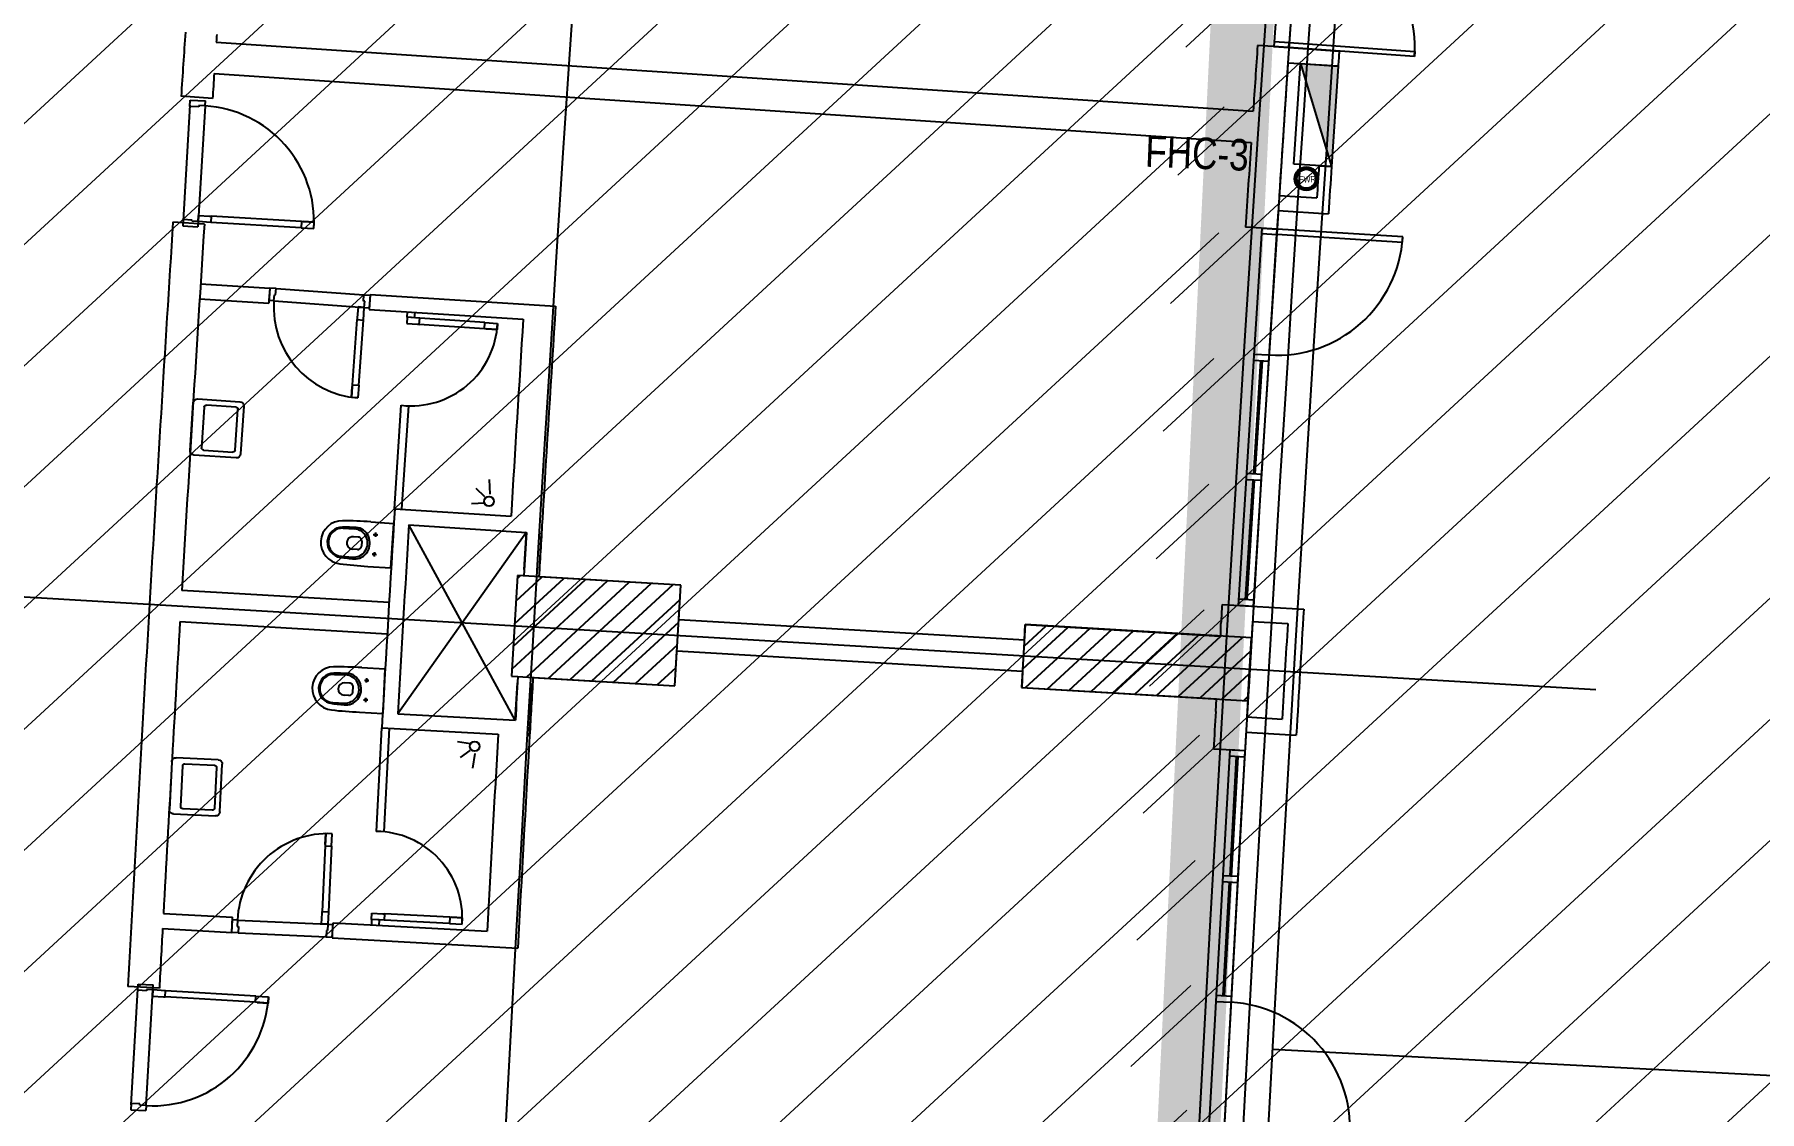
# Model space of a CAD drawing. Extents: x -678889171 to 586587, y -792238163 to 335485.
# Drawn here: x -678773857 to -678760152, y -792014610 to -792006059 of the extents above; entities that cross this region are included whole.
import ezdxf
from ezdxf.enums import TextEntityAlignment as Align

# ---------------------------------------------------------------- set-up
doc = ezdxf.new("R2010")
doc.units = 0
doc.header["$MEASUREMENT"] = 0
for name, color, linetype in [('A-FLOR-PATT', 252, 'Continuous'), ('A-SITE-PATT', 252, 'Continuous'), ('A-WALL', 252, 'Continuous')]:
    doc.layers.add(name, color=color, linetype=linetype)
for name, color, linetype, lineweight in [('BASEMENT3 LAYOUT$0$A-TABL-TEXT', 252, 'Continuous', 30), ('BASEMENT3 LAYOUT$0$HATCH11', 252, 'Continuous', 15), ('BASEMENT3 LAYOUT$0$HATCH7', 252, 'Continuous', 15)]:
    doc.layers.add(name, color=color, linetype=linetype, lineweight=lineweight)
doc.styles.add('Ground floor Towers$0$$Bas01-Rname$0$EN-SC', font='swissc.ttf')
doc.styles.add('Ground floor Towers$0$$Bas01-Rname$0$EN-SCL', font='swisscl.ttf')
doc.styles.add('Ground floor Towers$0$04-Ground Floor$0$V2-lower ground$0$LEVEL  FOR LICENSE LOWER GR$0$$LG- LEVEL$0$AR-SR', font='sarb.shx')
doc.styles.add('MtXpl_Arial_Unicode_', font='ARIALUNI.ttf')

# ---------------------------------------------------------------- blocks, each defined once
blk = doc.blocks.new('A$C61C61320')
at = {"layer": 'BASEMENT3 LAYOUT$0$HATCH11'}
h = blk.add_hatch(dxfattribs=at)
h.set_pattern_fill('JIS_WOOD', color=256, scale=1000, style=0)
h.set_pattern_definition([(45, (-55979.95959305647, -92778.05480168064), (-499.9999991609842, 499.9999991609843), [])])
edge = h.paths.add_edge_path()
edge.add_line((-21467.74319023453, -134455.7384705361), (-52625.22989511769, -137297.8907696561))
edge.add_arc((469730.797268165, -78930.5305383486), 525606.8567419754, 175.7647423383216, 186.3757064635938, ccw=False)
edge.add_arc((-39265.1562679424, -44102.43736154633), 15691.08979022459, 0.9729785529091828, 165.2727067888424, ccw=False)
edge.add_arc((542230.0773749191, -76004.92878418005), 566720.1514529854, 176.7459500062832, 185.9199427217102)
at = {"layer": 'BASEMENT3 LAYOUT$0$HATCH7'}
h = blk.add_hatch(dxfattribs=at)
h.set_pattern_fill('JIS_WOOD', color=256, scale=1000, style=0)
h.set_pattern_definition([(45, (-95575.72641586163, -175160.5677797335), (-499.9999991609842, 499.9999991609843), [])])
edge = h.paths.add_edge_path()
edge.add_line((-93671.42387769371, -154054.9431899884), (-93352.28011348587, -174711.9075518902))
edge.add_line((-93352.28011348587, -174711.9075518902), (-49398.28305342048, -174321.9428492732))
edge.add_arc((-49194.7644366367, -173977.2776182104), 400.2673467584944, 239.4389137010584, 436.7722825904112)
edge.add_line((-49103.17453308101, -173587.6300358392), (-49353.17453308101, -169321.0603725039))
edge.add_arc((765187.6152318742, -69570.4512780355), 820625.9088071947, 178.5717505264322, 186.9818142228341, ccw=False)
edge.add_line((-55183.34322072996, -49116.28952082794), (-86992.42594180122, -47875.38068783496))
edge.add_line((-86992.42594180116, -47875.38068783496), (-86999.8191618316, -136404.81269691))
edge.add_line((-86999.81916183163, -136404.81269691), (-87007.19406194473, -152784.6622732603))
edge.add_line((-87007.19406194473, -152784.6622732603), (-93671.42387769371, -154054.9431899884))
at = {"layer": 'BASEMENT3 LAYOUT$0$A-TABL-TEXT', "const_width": 500}
blk.add_lwpolyline([(-93352.28011348587, -174516.9252005816), (-47927.38834524783, -174323.9099120742, -0.04910831258971037), (-55178.17453308101, -49001.92520058164), (-88972.05165299936, -47526.12244615683)], format="xyb", dxfattribs=at)
blk = doc.blocks.new('2')
at = {"layer": 'BASEMENT3 LAYOUT$0$A-TABL-TEXT', "const_width": 500}
blk.add_lwpolyline([(24568.57618810749, 57680.4355040497), (69993.46795634553, 57873.45079255712, -0.04910831258971037), (62742.68176851235, 183195.4355040497), (28948.804648594, 184671.2382584745)], format="xyb", dxfattribs=at)
blk = doc.blocks.new('GR')
at = {"layer": 'A-FLOR-PATT'}
blk.add_hatch(color=256, dxfattribs=at).paths.add_polyline_path([(33252.42257743335, 178508.2932698391), (33273.26249286078, 179308.0217849772), (32973.364299684, 179315.8367532625)])
for p, q in [((32843.86645148778, 182440.6545584237), (32756.61882283269, 179441.9235182512)), ((32963.81569309463, 182437.1646532775), (32876.56806443947, 179438.4336131051)), ((32876.57621353981, 179438.4333760082), (32626.68113872537, 179445.702674816)), ((32756.61882283269, 179441.9235182512), (32876.56806443947, 179438.433613105)), ((32757.86557140107, 179483.1594134138), (32877.81481300791, 179479.6695082676)), ((32876.56483828103, 179438.4337110224), (32877.778322007, 179478.4153000009)), ((33876.10456921084, 179408.0966182339), (32876.56483828103, 179438.4337110224)), ((32876.96522136388, 179438.422057884), (33276.77654558381, 179426.2868605033)), ((32877.778322007, 179478.4153000009), (33877.31805293683, 179448.0782072125)), ((33877.31805293683, 179448.0782072125), (33876.10456921084, 179408.0966182339)), ((32873.81770930248, 179318.4633111214), (33273.26919415255, 179308.2757620133)), ((32952.52438425656, 178516.1082381244), (32973.364299684, 179315.8367532625)), ((32973.364299684, 179315.8367532625), (33273.26249286078, 179308.0217849772)), ((32973.364299684, 179315.8367532625), (33252.42257743335, 178508.2932698391)), ((33273.26249286078, 179308.0217849772), (33252.42257743335, 178508.2932698391)), ((24359.33904740921, 179136.0438492008), (32613.03288081766, 178923.7976431329)), ((24352.91234718232, 178886.1264678041), (32606.60618059077, 178673.8802617362)), ((24347.94559113262, 178686.389264559), (24098.07915071845, 178694.8588627054)), ((24171.14937602103, 178627.6441505632), (24154.18065235595, 177707.8006516914)), ((24170.96493337256, 178617.6458516624), (24171.88714661523, 178667.6373461663)), ((24240.95302567793, 178616.3547531227), (24170.96493337256, 178617.6458516624)), ((24171.88714661523, 178667.6373461663), (24291.8667334245, 178665.4240343839)), ((24241.13746832646, 178626.3530520235), (24240.95302567793, 178616.3547531227)), ((24291.12896283036, 178625.4308387808), (24241.13746832646, 178626.3530520235)), ((24291.12896283036, 178625.4308387808), (24274.16023916527, 177705.587339909)), ((24291.12896283036, 178625.4308387808), (24291.8667334245, 178665.4240343839)), ((33252.42257743335, 178508.2932698391), (32952.52438425656, 178516.1082381244)), ((33152.87517349864, 178510.8873495046), (33252.69814598258, 178508.3868688171)), ((32847.23448033468, 178262.2066613643), (33146.50960270991, 178254.5739947661)), ((32843.51967632188, 178142.2623827282), (33243.38988475467, 178132.0641545583)), ((32840.25073783784, 177993.1852425335), (32589.95382124861, 177998.5324329889)), ((32655.07771201409, 174996.5236418436), (32720.82316509702, 177995.8031445573)), ((32719.96602710161, 177954.5573114793), (32839.9372072101, 177951.927493356)), ((32720.82316509702, 177995.8031445573), (32840.79434520545, 177993.173326434)), ((32775.04889212258, 174993.8938237203), (32840.79434520544, 177993.173326434)), ((32840.79111825033, 177993.1733931182), (32839.96470500487, 177953.1819310151)), ((32839.96470500487, 177953.1819310151), (33839.75126402383, 177932.5215991888)), ((33840.57767726926, 177972.5130612919), (32840.79111825033, 177993.1733931182)), ((33839.75126402383, 177932.5215991888), (33840.57767726926, 177972.5130612919)), ((24274.16023916527, 177705.587339909), (24275.08245240794, 177755.578834413)), ((24275.08245240794, 177755.578834413), (24362.06765284473, 177753.9741833707)), ((24362.06765284473, 177753.9741833707), (24375.06544141574, 177753.7344079276)), ((24375.06544141574, 177753.7344079276), (24374.14322817307, 177703.7429134237)), ((25094.94296227191, 177740.4545372332), (24375.06544141574, 177753.7344079276)), ((24323.80790518202, 177686.6605345058), (24073.91759717683, 177694.2787445286)), ((24154.36509500455, 177717.7989505923), (24153.44288176188, 177667.8074560883)), ((24153.44288176188, 177667.8074560883), (24273.42246857114, 177665.5941443059)), ((24224.35318730991, 177716.5078520525), (24154.36509500455, 177717.7989505923)), ((24224.16874466138, 177706.5095531517), (24224.35318730991, 177716.5078520525)), ((24274.16023916527, 177705.587339909), (24224.16874466138, 177706.5095531517)), ((24274.16023916527, 177705.587339909), (24273.42246857114, 177665.5941443059)), ((24374.14322817307, 177703.7429134237), (24274.16023916527, 177705.587339909)), ((25094.02074902924, 177690.4630427293), (24374.14322817307, 177703.7429134237)), ((25094.9429622719, 177740.4545372332), (25094.02074902924, 177690.4630427293)), ((25094.02074902924, 177690.4630427293), (25194.00373803703, 177688.618616244)), ((25194.9259512797, 177738.6101107479), (25094.9429622719, 177740.4545372332)), ((25194.9259512797, 177738.6101107479), (25107.94075084292, 177740.2147617901)), ((25107.94075084292, 177740.2147617901), (25194.9259512797, 177738.6101107479)), ((25194.00373803703, 177688.618616244), (25194.9259512797, 177738.6101107479)), ((24312.976617121, 177214.3311852257, -6.574195595121094e-08), (24863.16629384533, 177201.9233989109, -6.574195595121094e-08)), ((24310.28404245649, 177094.3613964884, -6.574195595121094e-08), (24860.3733330133, 177081.9558740658, -6.574195595121094e-08)), ((24863.16629384533, 177201.9233989109, -6.574195595121094e-08), (24860.3733330133, 177081.9558740658, -6.574195595121094e-08)), ((24863.48894029484, 177201.9161226416, -1.314839119024219e-07), (24860.41023382188, 177101.9635260449, -1.314839119024219e-07)), ((24900.39127246061, 177100.7320434557, -1.314839119024219e-07), (24860.41023382188, 177101.9635260449, -1.314839119024219e-07)), ((24913.46523859325, 177200.3767694052, -1.314839119024219e-07), (24863.48894029484, 177201.9161226416, -1.314839119024219e-07)), ((24900.39127246061, 177100.7320434557, -1.314839119024219e-07), (24901.93062569708, 177150.7083417541, -1.314839119024219e-07)), ((24900.39127246061, 177100.7320434557, -1.314839119024219e-07), (25620.04996795766, 177078.5653568504, -1.314839119024219e-07)), ((24901.93062569708, 177150.7083417541, -1.314839119024219e-07), (24911.92588535676, 177150.4004711068, -1.314839119024219e-07)), ((24911.92588535676, 177150.4004711068, -1.314839119024219e-07), (24913.46523859325, 177200.3767694052, -1.314839119024219e-07)), ((24913.46523859324, 177200.3767694052, -1.314839119024219e-07), (25613.13341477092, 177178.8258240945, -1.314839119024219e-07)), ((25570.07366965925, 177080.1047100869, -1.314839119024219e-07), (25567.39519502778, 176993.1459510477, -1.314839119024219e-07)), ((25620.04996795766, 177078.5653568504, -1.314839119024219e-07), (25570.07366965925, 177080.1047100869, -1.314839119024219e-07)), ((25611.59406153444, 177128.8495257961, -1.314839119024219e-07), (25613.13341477092, 177178.8258240945, -1.314839119024219e-07)), ((25621.58932119413, 177128.5416551488, -1.314839119024219e-07), (25611.59406153444, 177128.8495257961, -1.314839119024219e-07)), ((25613.13341477092, 177178.8258240945, -1.314839119024219e-07), (25663.10971306934, 177177.286470858, -1.314839119024219e-07)), ((25616.9712614847, 176978.6127602536, -1.314839119024219e-07), (25620.04996795766, 177078.5653568504, -1.314839119024219e-07)), ((25620.04996795765, 177078.5653568504, -1.314839119024219e-07), (25621.58932119413, 177128.5416551488, -1.314839119024219e-07)), ((25620.04996795765, 177078.5653568504, -1.314839119024219e-07), (25660.03100659638, 177077.3338742612, -1.314839119024219e-07)), ((25663.10971306934, 177177.286470858, -1.314839119024219e-07), (25660.03100659638, 177077.3338742612, -1.314839119024219e-07)), ((25662.96314970241, 177183.8865129014, -6.574195595121094e-08), (25660.17018887038, 177063.9189880563, -6.574195595121094e-08)), ((25662.96314970241, 177183.8865129014, -6.574195595121094e-08), (27137.8539497242, 177150.625020259, -6.574195595121094e-08)), ((25550.98568952691, 176460.3986111867, -1.314839119024219e-07), (25566.99496318629, 176980.1521134901, -1.314839119024219e-07)), ((25567.39519502778, 176993.1459510477, -1.314839119024219e-07), (25566.99496318629, 176980.1521134901, -1.314839119024219e-07)), ((25566.99496318629, 176980.1521134901, -1.314839119024219e-07), (25616.9712614847, 176978.6127602536, -1.314839119024219e-07)), ((25600.96198782532, 176458.8592579502, -1.314839119024219e-07), (25616.9712614847, 176978.6127602536, -1.314839119024219e-07)), ((25660.17018887038, 177063.9189880563, -6.574195595121094e-08), (26885.22385587203, 177036.2917809906, -6.574195595121094e-08)), ((25963.26021261894, 177014.0476856377), (25961.96840860677, 176964.0643759994)), ((25961.96840860677, 176964.0643759994), (26048.93936737732, 176961.8166370182)), ((25963.26021261887, 177014.0476856376), (25964.37181926956, 177057.0586833536)), ((26063.22683189543, 177011.4640776133), (25963.26021261894, 177014.0476856377)), ((26023.24018418501, 177012.4975208231), (25963.26021261886, 177014.0476856376)), ((26023.24018418501, 177012.4975208231), (26024.35689235863, 177055.7059099366)), ((26048.93936737732, 176961.8166370182), (26061.93502788326, 176961.4807679751)), ((26061.93502788326, 176961.4807679751), (26063.22683189543, 177011.4640776133)), ((26581.76144812095, 176948.0460062485), (26061.93502788326, 176961.4807679751)), ((26583.05325213312, 176998.0293158868), (26063.22683189543, 177011.4640776133)), ((26581.76144812095, 176948.0460062485), (26583.05325213312, 176998.0293158868)), ((26681.72806739742, 176945.4623982242), (26581.76144812095, 176948.0460062485)), ((26583.05325213312, 176998.0293158868), (26683.01987140959, 176995.4457078624)), ((26681.72806739742, 176945.4623982242), (26594.75710862687, 176947.7101372053)), ((26594.75710862687, 176947.7101372053), (26681.72806739742, 176945.4623982242)), ((26683.01987140959, 176995.4457078624), (26681.72806739742, 176945.4623982242)), ((32697.81225651822, 176946.0553186075), (32817.78343662666, 176943.4255004842)), ((32698.90801406961, 176996.0433103194), (32818.87919417804, 176993.4134921962)), ((32751.67091526295, 176944.8747144264), (32731.9472793376, 176045.0908635901)), ((32763.66803327376, 176944.611732614), (32743.9443973484, 176044.8278817728)), ((25547.90698305397, 176360.4460145898, -1.314839119024219e-07), (25550.98568952692, 176460.3986111867, -1.314839119024219e-07)), ((25547.90698305397, 176360.4460145898, -1.314839119024219e-07), (25550.58545768544, 176447.4047736291, -1.314839119024219e-07)), ((25550.58545768544, 176447.4047736291, -1.314839119024219e-07), (25547.90698305397, 176360.4460145898, -1.314839119024219e-07)), ((25550.98568952692, 176460.3986111867, -1.314839119024219e-07), (25600.96198782533, 176458.8592579502, -1.314839119024219e-07)), ((25600.96198782533, 176458.8592579502, -1.314839119024219e-07), (25597.88328135238, 176358.9066613533, -1.314839119024219e-07)), ((25597.88328135238, 176358.9066613533, -1.314839119024219e-07), (25547.90698305397, 176360.4460145898, -1.314839119024219e-07)), ((25923.89534992604, 175490.9171625261), (25945.168657568, 176314.0376303827)), ((25983.87982052826, 175489.5410773106), (26005.14862913392, 176312.4874655681)), ((32796.96404355831, 175993.6536579001), (32676.99286345095, 175996.2834760725)), ((32798.05980113011, 176043.6416496115), (32678.08862102275, 176046.2714677839)), ((32710.03212830996, 175045.3310293521), (32730.85152178622, 175995.1028718782)), ((32722.0292463207, 175045.0680475349), (32742.84863979696, 175994.839890061)), ((26679.66290226043, 175637.7243559687), (26669.69354354687, 175754.9022123486)), ((26638.79400467349, 175563.7938362729), (26534.631604182, 175554.9318177394)), ((26636.97789337888, 175616.0524967913), (26565.32356877623, 175677.2147512085)), ((25926.46399694699, 175490.8582359881), (26852.2316815824, 175469.6204854334)), ((25524.3245294854, 175320.079337472), (25612.80270380867, 175318.173175676)), ((25740.87887899001, 175379.9783645504), (25925.05511807681, 175375.0135521884)), ((25782.8828243918, 175296.3161004612), (25781.93967704781, 175261.3288102963)), ((25915.48890930195, 175020.1424662295), (25925.05511807681, 175375.0135521884)), ((26980.64964658593, 175346.8785739556), (26016.53275356683, 173865.6903417441)), ((26044.09431200321, 175369.2092154202), (26980.64512338673, 175346.6444545041)), ((26951.80589669236, 173853.9346223176), (26044.09431200321, 175369.2092154202)), ((26974.91970565258, 175050.2985283212), (26980.64512338673, 175346.6444545041)), ((27094.89731606334, 175047.9805550418), (27100.61167427754, 175343.7540437481)), ((-9390, 175265), (35520, 174445)), ((25643.68596440187, 175155.4158813256), (25604.61407423774, 175156.4691366437)), ((25646.35911344544, 175254.5798580217), (25607.28722328131, 175255.6331133399)), ((25675.53980729198, 175223.7823401569), (25674.4834822667, 175184.5965751721)), ((25764.91760563732, 175279.2940290508), (25799.90489580229, 175278.3508817068)), ((25518.29985407846, 175096.586085911), (25606.7522261705, 175093.7227564393)), ((25731.31267021514, 175025.1072785915), (25915.48890930195, 175020.1424662295)), ((25760.74081025675, 175124.3503154631), (25795.72810042171, 175123.4071681191)), ((25778.70602901123, 175141.3723868736), (25777.76288166723, 175106.3850967086)), ((32776.14464969332, 175043.8818153826), (32656.17346958596, 175046.511633555)), ((26922.83131770514, 175000.372076238), (26908.14713318158, 174200.4625676731)), ((26922.83050501256, 175000.3278054423), (26908.1471331816, 174200.4625676731)), ((26909.21105921859, 174258.41910942, 2.900817825976642e-08), (27637.96773262101, 174987.1998117164, 2.900817825976642e-08)), ((26909.21105921859, 174258.41910942, 2.900817825976642e-08), (27637.96773262101, 174987.1998117164, 2.900817825976642e-08)), ((26912.51694598759, 174438.5047148934, 2.900817825976642e-08), (27464.38044173067, 174990.3864069288, 2.900817825976642e-08)), ((26912.51694598759, 174438.5047148934, 2.900817825976642e-08), (27464.38044173067, 174990.3864069288, 2.900817825976642e-08)), ((26915.82283275668, 174618.5903203668, 2.900817825976642e-08), (27290.79315084047, 174993.5730021412, 2.900817825976642e-08)), ((26915.82283275668, 174618.5903203668, 2.900817825976642e-08), (27290.79315084047, 174993.5730021412, 2.900817825976642e-08)), ((26919.12871952576, 174798.6759258402, 2.900817825976642e-08), (27117.20585995013, 174996.7595973535, 2.900817825976642e-08)), ((26919.12871952576, 174798.6759258402, 2.900817825976642e-08), (27117.20585995013, 174996.7595973535, 2.900817825976642e-08)), ((26922.43460629479, 174978.7615313136, 2.900817825976642e-08), (26943.61856905994, 174999.9461925659, 2.900817825976642e-08)), ((26922.43460629479, 174978.7615313136, 2.900817825976642e-08), (26943.61856905994, 174999.9461925659, 2.900817825976642e-08)), ((28222.61151638764, 174976.4673262173), (26922.83050501256, 175000.3278054423)), ((26973.14492361725, 174999.4484539215), (26922.83131770514, 175000.372076238)), ((27025.86922016076, 174198.3015071666, 2.900817825976642e-08), (27811.55502351123, 174984.013216504, 2.900817825976642e-08)), ((27025.86922016076, 174198.3015071666, 2.900817825976642e-08), (27811.55502351123, 174984.013216504, 2.900817825976642e-08)), ((28222.61151638762, 174976.4673262173), (27093.13751048211, 174997.9187170302)), ((27199.45651105093, 174195.1149119541, 2.900817825976642e-08), (27985.14231440146, 174980.8266212916, 2.900817825976642e-08)), ((27199.45651105093, 174195.1149119541, 2.900817825976642e-08), (27985.14231440146, 174980.8266212916, 2.900817825976642e-08)), ((27373.04380194112, 174191.9283167417, 2.900817825976642e-08), (28158.72960529171, 174977.6400260792, 2.900817825976642e-08)), ((27373.04380194112, 174191.9283167417, 2.900817825976642e-08), (28158.72960529171, 174977.6400260792, 2.900817825976642e-08)), ((28207.92814455667, 174176.6020884477), (28222.61151638764, 174976.4673262173)), ((28217.57992793448, 174702.375466339), (28222.61151638762, 174976.4673262173)), ((32524.94839220413, 174998.4785081964), (33174.83864207569, 174986.5651302835)), ((32775.0488921215, 174993.8938236711), (32655.07771201409, 174996.5236418436)), ((32772.49861649167, 174873.9204130629), (33052.57205345575, 174868.7862835717)), ((25912.17142499646, 174744.6367600283), (24262.87485301857, 174774.8706238837)), ((27546.63109283135, 174188.7417215293, 2.900817825976642e-08), (28220.52223000201, 174862.6550785427, 2.900817825976642e-08)), ((27546.63109283135, 174188.7417215293, 2.900817825976642e-08), (28220.52223000201, 174862.6550785427, 2.900817825976642e-08)), ((30969.39115965404, 174776.1165753768), (30960.22701483956, 174276.2005639805)), ((30962.92007268933, 174423.1103701887), (31309.67694028365, 174769.878671207)), ((30962.92007268933, 174423.1103701887), (31309.67694028365, 174769.878671207)), ((30966.22120112379, 174603.1912171706), (31136.08522803872, 174773.0608449189)), ((30966.22120112379, 174603.1912171706), (31136.08522803872, 174773.0608449189)), ((30967.11543278717, 174651.9727167476), (30969.39115965403, 174776.1165753768)), ((32769.08880067864, 174743.1256540443), (30969.39115965404, 174776.1165753768)), ((30969.39115965403, 174776.1165753768), (32520.33119343769, 174747.6857215047)), ((30992.20275163412, 174275.6144049541), (31483.26865252861, 174766.6964974951)), ((30992.20275163412, 174275.6144049541), (31483.26865252861, 174766.6964974951)), ((31165.79446387911, 174272.4322312422), (31656.86036477357, 174763.5143237832)), ((31165.79446387911, 174272.4322312422), (31656.86036477357, 174763.5143237832)), ((31339.3861761241, 174269.2500575303), (31830.45207701853, 174760.3321500713)), ((31339.3861761241, 174269.2500575303), (31830.45207701853, 174760.3321500713)), ((31512.97788836912, 174266.0678838185), (32004.04378926352, 174757.1499763594)), ((31512.97788836912, 174266.0678838185), (32004.04378926352, 174757.1499763594)), ((31686.56960061411, 174262.8857101066), (32177.63550150843, 174753.9678026474)), ((31686.56960061411, 174262.8857101066), (32177.63550150843, 174753.9678026474)), ((31860.16131285913, 174259.7035363948), (32351.22721375336, 174750.7856289355)), ((31860.16131285913, 174259.7035363948), (32351.22721375336, 174750.7856289355)), ((32033.75302510418, 174256.5213626829), (32524.81892599841, 174747.6034552237)), ((32033.75302510418, 174256.5213626829), (32524.81892599841, 174747.6034552237)), ((32207.34473734911, 174253.339188971), (32698.41063824331, 174744.4212815117)), ((32207.34473734911, 174253.339188971), (32698.41063824331, 174744.4212815117)), ((32524.81892599837, 174747.6034552237), (32522.09287155536, 174848.5056529845)), ((32759.92465586416, 174243.2096426485), (32769.08880067864, 174743.1256540443)), ((27720.21838372154, 174185.5551263168, 2.900817825976642e-08), (28217.21634323301, 174682.5694730693, 2.900817825976642e-08)), ((27720.21838372154, 174185.5551263168, 2.900817825976642e-08), (28217.21634323301, 174682.5694730693, 2.900817825976642e-08)), ((30967.11543278717, 174651.9727167476), (28217.57992793448, 174702.375466339)), ((32380.93644959407, 174250.1570152591), (32767.13173233028, 174636.3650318005)), ((32380.93644959407, 174250.1570152591), (32767.13173233028, 174636.3650318005)), ((25907.58935258538, 174494.6787543304), (24258.2927806113, 174524.9126181858)), ((27893.80567461171, 174182.3685311043, 2.900817825976642e-08), (28213.91045646393, 174502.4838675959, 2.900817825976642e-08)), ((27893.80567461171, 174182.3685311043, 2.900817825976642e-08), (28213.91045646393, 174502.4838675959, 2.900817825976642e-08)), ((28207.92814455666, 174176.6020884477), (28212.98422246869, 174452.4177105537)), ((30963.54519228866, 174401.9961627857), (28212.99137423576, 174452.4175794521)), ((30963.54013109839, 174401.7200682762), (30961.2388467483, 174276.1820157165)), ((32554.52816183912, 174246.9748415473), (32763.83060389583, 174456.2841848186)), ((32554.52816183912, 174246.9748415473), (32763.83060389583, 174456.2841848186)), ((25716.57274539207, 174221.0252202053), (25900.80720769752, 174219.2365601003)), ((25900.80720769752, 174219.2365601003), (25897.36081441117, 173864.2532895461)), ((26908.1471331816, 174200.4625676731), (28207.92814455667, 174176.6020884477)), ((26908.14713318158, 174200.4625676731), (26958.48254736907, 174199.5385450154)), ((27078.46236144692, 174197.3360387192), (28207.92814455666, 174176.6020884477)), ((28067.39296550193, 174179.1819358919, 2.900817825976642e-08), (28210.6045696949, 174322.3982621225, 2.900817825976642e-08)), ((28067.39296550193, 174179.1819358919, 2.900817825976642e-08), (28210.6045696949, 174322.3982621225, 2.900817825976642e-08)), ((30960.22701483956, 174276.2005639805), (32759.92465586416, 174243.2096426485)), ((30961.2388467483, 174276.1820157165), (32511.16704862313, 174247.7697101088)), ((32509.349528997, 174148.621652049), (32511.16704862313, 174247.7697101088)), ((32728.11987408416, 174243.7926678355), (32760.52947546143, 174276.2033378367)), ((32728.11987408416, 174243.7926678355), (32760.52947546143, 174276.2033378367)), ((25501.08331399027, 174157.4014456519), (25589.58120137656, 174157.0210346435)), ((25624.22904653868, 174094.0157213469), (25585.14480466612, 174094.3951749154)), ((25653.5558287956, 174024.5277379076), (25653.93638827962, 174063.7258905998)), ((25742.34381490622, 174120.7703062613), (25777.34216552423, 174120.4305210078)), ((25759.67309758843, 174103.1012383256), (25760.01288284202, 174138.0995889436)), ((26951.80589669236, 173853.9346223176), (26957.53314497458, 174150.3752971261)), ((27069.47853162241, 173732.3118008375), (27077.51298258939, 174148.1726032692)), ((32758.56911636168, 174114.0480757415), (33038.64255332574, 174108.9139462503)), ((25498.912819768, 173933.8375416738), (25587.4014114512, 173932.4996604024)), ((25623.26599804852, 173994.8203961666), (25584.18175617596, 173995.1998497352)), ((25740.83905164035, 173965.7776106673), (25775.83740225836, 173965.4378254137)), ((25758.16833432257, 173948.1085427316), (25758.50811957615, 173983.1068933495)), ((32756.36972160431, 173994.0682330066), (33156.51171040656, 173986.7330825987)), ((25713.12635210573, 173866.0419496512), (25897.36081441117, 173864.2532895461)), ((26016.53275356683, 173865.690341744), (26952.47465425747, 173853.9262165098)), ((32753.99190921674, 173845.1949857614), (32504.01830276253, 173848.8810674096)), ((32634.00495355403, 173846.9642994177), (32589.77211215005, 170847.2904078519)), ((32753.25469521436, 173795.2004209509), (32633.26773955112, 173796.9697345579)), ((32753.99190921733, 173845.1949858106), (32634.00495355403, 173846.9642994177)), ((32687.13348039501, 173796.175436647), (32673.12641395041, 172846.2787043178)), ((32699.13217596134, 173795.9985052863), (32685.12510951675, 172846.101772957)), ((32753.99190921661, 173845.1949857615), (32709.75906781256, 170845.5210941957)), ((25891.95390924776, 173748.4700553193), (25883.04521203736, 172925.1229272278)), ((25894.52297850597, 173748.4341096855), (26820.44707508781, 173735.7289190804)), ((25951.94851324292, 173747.6467598603), (25943.04170010964, 172924.4737593038)), ((26603.70129678587, 173649.4410067084), (26499.93367477044, 173662.114667186)), ((26599.9711036999, 173597.2840175415), (26526.12329780539, 173538.7890163515)), ((26641.83315177594, 173574.0622950752), (26627.5758731394, 173457.3285461213)), ((25484.34955187765, 172893.3055305363, -1.314839119024219e-07), (25483.76288509016, 172793.3072514408, -1.314839119024219e-07)), ((25484.34955187765, 172893.3055305363, -1.314839119024219e-07), (25483.83915177253, 172806.3070277232, -1.314839119024219e-07)), ((25483.83915177253, 172806.3070277232, -1.314839119024219e-07), (25484.34955187765, 172893.3055305363, -1.314839119024219e-07)), ((25534.34869142543, 172893.0121971426, -1.314839119024219e-07), (25484.34955187765, 172893.3055305363, -1.314839119024219e-07)), ((25533.76202463793, 172793.013918047, -1.314839119024219e-07), (25534.34869142543, 172893.0121971426, -1.314839119024219e-07)), ((32739.24762915855, 172845.303688616), (32619.26067349532, 172847.0730022231)), ((25483.76288509015, 172793.3072514408, -1.314839119024219e-07), (25480.7122177952, 172273.3162001439, -1.314839119024219e-07)), ((25483.76288509016, 172793.3072514408, -1.314839119024219e-07), (25533.76202463793, 172793.013918047, -1.314839119024219e-07)), ((25533.76202463793, 172793.013918047, -1.314839119024219e-07), (25530.71135734298, 172273.0228667502, -1.314839119024219e-07)), ((32738.51041515558, 172795.3091237563), (32618.52345949233, 172797.0784373634)), ((32659.11934750549, 171896.3819719665), (32672.38919992702, 172796.2841394584)), ((32671.1180430717, 171896.2050406009), (32684.38789549341, 172796.1072080977)), ((25480.63595111283, 172260.3164238615, -1.314839119024219e-07), (25480.7122177952, 172273.3162001439, -1.314839119024219e-07)), ((25480.7122177952, 172273.3162001439, -1.314839119024219e-07), (25530.71135734298, 172273.0228667502, -1.314839119024219e-07)), ((25530.71135734298, 172273.0228667502, -1.314839119024219e-07), (25530.12469055549, 172173.0245876546, -1.314839119024219e-07)), ((25875.4689484524, 172224.9201122862), (25876.00992172246, 172274.9171856797)), ((25876.00992172246, 172274.9171856797), (25963.00482942723, 172273.9758921898)), ((25963.00482942723, 172273.9758921898), (25976.00406850954, 172273.8352391396)), ((25976.00406850954, 172273.8352391396), (25975.46309523948, 172223.838165746)), ((26495.97363180236, 172268.2091171308), (25976.00406850954, 172273.8352391396)), ((24220.65980292139, 172205.2426342373, -6.574195595121094e-08), (24770.83418229662, 172197.4788174597, -6.574195595121094e-08)), ((24769.22840628474, 172077.4895298918, -6.574195595121094e-08), (24770.83418229662, 172197.4788174597, -6.574195595121094e-08)), ((24769.55110264179, 172077.484976144, -1.314839119024219e-07), (24770.13776942928, 172177.4832552396, -1.314839119024219e-07)), ((24810.1370810675, 172177.2485885246, -1.314839119024219e-07), (24770.13776942928, 172177.4832552396, -1.314839119024219e-07)), ((24810.1370810675, 172177.2485885246, -1.314839119024219e-07), (24809.84374767376, 172127.2494489768, -1.314839119024219e-07)), ((24810.1370810675, 172177.2485885246, -1.314839119024219e-07), (25530.12469055549, 172173.0245876546, -1.314839119024219e-07)), ((25480.12555100771, 172173.3179210484, -1.314839119024219e-07), (25480.63595111283, 172260.3164238615, -1.314839119024219e-07)), ((25530.12469055549, 172173.0245876546, -1.314839119024219e-07), (25480.12555100771, 172173.3179210484, -1.314839119024219e-07)), ((25530.12469055548, 172173.0245876546, -1.314839119024219e-07), (25529.83135716174, 172123.0254481068, -1.314839119024219e-07)), ((25530.12469055548, 172173.0245876546, -1.314839119024219e-07), (25570.12400219371, 172172.7899209396, -1.314839119024219e-07)), ((25569.14897618354, 172066.201405664, -6.574195595121094e-08), (25570.75475219542, 172186.190693232, -6.574195595121094e-08)), ((25569.53733540622, 172072.7916418441, -1.314839119024219e-07), (25570.12400219371, 172172.7899209396, -1.314839119024219e-07)), ((25570.75475219542, 172186.190693232, -6.574195595121094e-08), (26795.99791274066, 172168.9006052834, -6.574195595121094e-08)), ((25875.46894845237, 172224.9201122861), (25875.00343705964, 172181.8972707597)), ((25975.46309523948, 172223.838165746), (25875.4689484524, 172224.9201122862)), ((25935.46543652487, 172224.270944362), (25875.46894845237, 172224.9201122861)), ((25935.46543652487, 172224.270944362), (25934.99778874961, 172181.0506570829)), ((26495.4326585323, 172218.2120437372), (25975.46309523948, 172223.838165746)), ((26495.97363180236, 172268.2091171308), (26495.4326585323, 172218.2120437372)), ((26495.4326585323, 172218.2120437372), (26595.42680531938, 172217.1300971971)), ((26595.96777858945, 172267.1271705906), (26495.97363180236, 172268.2091171308)), ((26595.96777858945, 172267.1271705906), (26508.97287088467, 172268.0684640806)), ((26508.97287088467, 172268.0684640806), (26595.96777858945, 172267.1271705906)), ((26595.42680531938, 172217.1300971971), (26595.96777858945, 172267.1271705906)), ((24218.95362521408, 172085.2547634936, -6.574195595121094e-08), (24769.22840628474, 172077.4895298918, -6.574195595121094e-08)), ((24819.55024218958, 172077.1916427503, -1.314839119024219e-07), (24769.55110264179, 172077.484976144, -1.314839119024219e-07)), ((24809.84374767376, 172127.2494489768, -1.314839119024219e-07), (24819.84357558331, 172127.190782298, -1.314839119024219e-07)), ((24819.84357558331, 172127.190782298, -1.314839119024219e-07), (24819.55024218958, 172077.1916427503, -1.314839119024219e-07)), ((24819.55024218957, 172077.1916427503, -1.314839119024219e-07), (25519.53819585843, 172073.0849752378, -1.314839119024219e-07)), ((25519.83152925218, 172123.0841147856, -1.314839119024219e-07), (25519.53819585843, 172073.0849752378, -1.314839119024219e-07)), ((25519.53819585843, 172073.0849752378, -1.314839119024219e-07), (25569.53733540622, 172072.7916418441, -1.314839119024219e-07)), ((25529.83135716174, 172123.0254481068, -1.314839119024219e-07), (25519.83152925218, 172123.0841147856, -1.314839119024219e-07)), ((25569.14897618354, 172066.201405664, -6.574195595121094e-08), (27044.26791501403, 172045.3851815802, -6.574195595121094e-08)), ((32605.25360664168, 171897.1762698999), (32725.24056230419, 171895.4069562437)), ((32604.51639261828, 171847.1817050404), (32724.50334828079, 171845.4123913843)), ((24212.46656637409, 171612.8457785452), (23962.46493716183, 171614.3912720243)), ((24025.42315478813, 170678.0893640732), (24042.17848381367, 171597.9367747608)), ((24041.99636067216, 171587.9384333403), (24042.90697638007, 171637.9301404429)), ((24111.98475061568, 171586.6635713492), (24041.99636067216, 171587.9384333403)), ((24042.90697638007, 171637.9301404429), (24162.88707342618, 171635.7446627439)), ((24112.16687375726, 171596.6619127697), (24111.98475061568, 171586.6635713492)), ((24162.15858085985, 171595.7512970618), (24112.16687375726, 171596.6619127697)), ((24145.40325183431, 170675.9038863742), (24162.15858085985, 171595.7512970618)), ((24162.15858085985, 171595.7512970618), (24161.24796515194, 171545.7595899593)), ((24162.15858085985, 171595.7512970618), (24162.88707342618, 171635.7446627439)), ((24262.14199506502, 171593.930065646), (24162.15858085985, 171595.7512970618)), ((24261.23137935712, 171543.9383585434), (24262.14199506502, 171593.930065646)), ((24982.02257734229, 171580.8171994521), (24262.14199506502, 171593.930065646)), ((24161.24796515194, 171545.7595899593), (24248.23353551044, 171544.1751186275)), ((24248.23353551044, 171544.1751186275), (24261.23137935712, 171543.9383585434)), ((24981.11196163438, 171530.8254923495), (24261.23137935712, 171543.9383585434)), ((24981.11196163438, 171530.8254923495), (24982.02257734229, 171580.8171994521)), ((25081.09537583955, 171529.0042609337), (24981.11196163438, 171530.8254923495)), ((24982.02257734229, 171580.8171994521), (25082.00599154746, 171578.9959680363)), ((25081.09537583955, 171529.0042609337), (24994.10980548105, 171530.5887322655)), ((24994.10980548105, 171530.5887322655), (25081.09537583955, 171529.0042609337)), ((25082.00599154746, 171578.9959680363), (25081.09537583955, 171529.0042609337)), ((113325, 170505), (33067.9679860475, 171485.5561112404)), ((24025.60527792978, 170688.0877054937), (24024.69466222187, 170638.0959983911)), ((24024.69466222187, 170638.0959983911), (24144.67475926798, 170635.9105206922)), ((24095.59366787331, 170686.8128435026), (24025.60527792978, 170688.0877054937)), ((24095.41154473172, 170676.8145020821), (24095.59366787331, 170686.8128435026)), ((24145.40325183431, 170675.9038863742), (24095.41154473172, 170676.8145020821)), ((24145.40325183431, 170675.9038863742), (24144.67475926798, 170635.9105206922))]:
    blk.add_line(p, q, dxfattribs=at)
at = {"layer": 'A-FLOR-PATT', "extrusion": (-4.228888325302595e-17, 1.168697149021254e-18, -1)}
for p, q in [((24283.11478741071, 175887.0589408701), (24293.61203148589, 176266.8979174414)), ((24328.05346271931, 176299.4868938383), (24663.20550087059, 176290.2246196542)), ((24634.04119446676, 176246.309537416), (24399.43476776092, 176252.7931293447)), ((24695.79447726731, 176255.7831884207), (24685.29723319213, 175875.9442118494)), ((24382.21405214415, 176236.4986411466), (24373.26052043296, 175912.5183376002)), ((24641.38215095398, 175905.108518253), (24650.33568266517, 176229.0888217994)), ((24650.85580195865, 175843.3552354524), (24315.70376380737, 175852.6175096364)), ((24389.55500863132, 175895.2976219835), (24624.16143533721, 175888.8140300547))]:
    blk.add_line(p, q, dxfattribs=at)
at = {"layer": 'A-FLOR-PATT', "extrusion": (-4.230330460871197e-17, 3.819934511447464e-19, -1)}
for p, q in [((24237.75694582897, 173412.7297254584), (24234.32587860251, 173032.7612161929)), ((24606.85265193041, 173442.9262051446), (24271.58632022532, 173445.9536174033)), ((24323.98251807876, 173059.8927672325), (24326.90901659545, 173383.9835545477)), ((24343.82370379358, 173400.5955005198), (24578.51013598713, 173398.4763119388)), ((24595.1220819595, 173381.5616247407), (24592.19558344281, 173057.4708374256)), ((24636.64547664858, 173029.1283214825), (24640.07654387504, 173409.096830748)), ((24267.54977054714, 172998.9318417964), (24602.81610225223, 172995.9044295377)), ((24575.28089624457, 173040.8588914534), (24340.59446405101, 173042.9780800344))]:
    blk.add_line(p, q, dxfattribs=at)
at = {"layer": 'A-FLOR-PATT'}
for centre, radius in [((33056.71135537828, 178403.39757915), 93.75000000000001), ((33056.71135537828, 178403.39757915), 75.00000000000003), ((26672.874630832, 175580.0279502928), 38.24641586430791), ((25782.4112507198, 175278.8224553788), 7.499999999999994), ((25778.23445533923, 175123.8787417911), 7.499999999999994), ((25759.84299021522, 174120.6004136346), 7.5), ((25758.33822694936, 173965.6077180405), 7.5), ((26637.16403866766, 173631.9687302934), 38.24641586430791)]:
    blk.add_circle(centre, radius, dxfattribs=at)
for centre, radius, start, end in [((632160.654919429, 163506.251165366), 618245.8226879981, 171.0764646735087, 189.9103746877842), ((632160.654919429, 163506.251165366), 613595.8226879981, 171.0737824436527, 189.9862451256833), ((632160.654919429, 163506.251165366), 605195.8226879981, 171.0737824436527, 190.1263033448895), ((632160.6549194276, 163506.2511653661), 599695.8226879967, 171.0616030214717, 190.2201678661017), ((632160.6549194327, 163506.2511653659), 599145.8226880017, 171.0631954506245, 190.2296506374575), ((632160.654919429, 163506.251165366), 599345.8226879981, 177.29999390148, 189.341260597947), ((632160.654919429, 163506.251165366), 599495.8226879981, 177.314475104929, 183.8702510494927), ((32876.564844756, 179438.4337108258), 999.9999999999949, 358.2615458697894, 88.26154586937267), ((632160.6549194291, 163506.251165366), 599745.8226879981, 178.4770701005263, 178.5271150923368), ((632160.6549194291, 163506.251165366), 599095.8226879981, 178.4772738004895, 178.4885651038437), ((325533.3171198289, 171571.6424962718), 292762.5430612667, 178.4837106467945, 178.6904934595306), ((631654.5030470495, 163523.2809285148), 607745.8226879981, 178.5213616779632, 178.5696176532931), ((631654.5030470495, 163523.2809285148), 607495.8226879981, 178.5216433669678, 178.5273249752008), ((631654.5030470495, 163523.2809285148), 607495.8226879981, 178.550903648119, 178.5697476207931), ((24274.16023916527, 177705.587339909), 919.9999999997059, 358.9431615403521, 88.94316154078051), ((632160.6549194291, 163506.251165366), 599745.8226879981, 178.550992847845, 178.6153677964211), ((33056.71135537828, 178403.39757915), 84.37500000000205, 3.144449777134721, 183.1444497771347), ((632180.7938080763, 163505.7263713537), 599215.8226879981, 178.5650875034042, 178.589603214192), ((632160.6549194291, 163506.251165366), 599095.8226879981, 178.565089446894, 178.6010908637284), ((33056.71135537828, 178403.39757915), 84.37500000000205, 183.1444497771347, 3.144449777134721), ((632160.6549194291, 163506.251165366), 599495.8226879981, 178.6010494710011, 178.6153007455999), ((32840.7911247269, 177993.1733929844), 999.9999999999948, 268.8161659920435, 358.8161659933111), ((631654.5030470495, 163523.2809285148), 607745.8226879981, 178.6638954478235, 178.950538192802), ((631654.5030470495, 163523.2809285148), 607495.8226879981, 178.6640642140476, 178.9387491572993), ((25620.04996795766, 177078.5653568504, -1.314839119024219e-07), 719.9999999997044, 178.2357523478267, 268.2357523474228), ((632160.6549200416, 163506.2511841326), 605176.6342410687, 178.7080940700266, 178.8678032385798), ((25995.95211339527, 176999.5056687355, -3.542665253086032e-08), 687.0797532929834, 265.8024031984673, 359.6614367166774), ((632160.6549200416, 163506.2511841326), 605426.6342410687, 178.7194492391736, 178.8677281024428), ((632160.6549194291, 163506.251165366), 606352.6408370575, 178.8674707182303, 179.0321444555814), ((632160.6549194291, 163506.251165366), 605176.6345841058, 178.8678237000028, 178.9120117426489), ((25521.91672423967, 175208.316415397), 171.5000000000364, 91.66401725332767, 265.2477024980603), ((25521.9167242397, 175208.3164153971), 120.4999999999999, 91.66401725638995, 265.2477024949094), ((25521.9167242397, 175208.3164153971), 111.78885578103, 88.76581841370171, 268.1459013377653), ((25633.09061110274, 171381.4309171251), 4000.000000000616, 88.45585987567375, 91.6640172533083), ((25633.09061110418, 171381.4309171257), 3948.999999999997, 90.08018191302382, 91.66401725638995), ((25610.38458651397, 175205.9315999701), 112.2676204798004, 268.1459013377653, 88.76581841370171), ((25627.70417427645, 175230.4271481317), 99.99999999999993, 54.73776298107884, 90.08018191302382), ((25610.38458651397, 175205.9315999701), 129.9999999999999, 302.1739567693978, 54.73776298107884), ((632160.6549194291, 163506.251165366), 606232.6408370575, 178.8787459322396, 179.0208692279955), ((632160.6549194291, 163506.251165366), 605296.6345841058, 178.8791463388832, 178.9120189412001), ((25605.95064875952, 175206.0511249918), 49.59999999999993, 88.45585987575895, 268.455859875759), ((25644.49437641101, 175185.4049871813), 29.99999999999998, 268.455859875759, 358.4558598755674), ((25645.55070143629, 175224.590752166), 29.99999999999998, 358.4558598755674, 88.45585987575895), ((25839.10093810075, 179023.6547260167), 4000.000000000629, 265.2477024980631, 268.4558598756976), ((25839.10093810097, 179023.6547260161), 3948.999999999997, 265.2477024949094, 266.8315378317498), ((25626.35933428162, 175180.5385411989), 99.99999999999993, 266.8315378317498, 302.1739567693978), ((632160.6549194291, 163506.251165366), 599745.8226879981, 178.9020408303852, 178.9163708495068), ((632160.6549194291, 163506.251165366), 599495.8226879981, 178.9134897070269, 178.9861254013852), ((632160.6549194291, 163506.251165366), 599095.8226879981, 178.9019890049901, 178.9976262262725), ((632160.6549194291, 163506.251165366), 599215.8226879981, 178.9134727365161, 178.986142371896), ((631654.2189587406, 163507.783542), 607745.8226879981, 178.9490769174044, 179.235719660991), ((631654.2189587406, 163507.783542), 607495.8226879981, 178.9608659529071, 179.1796738258173), ((25500.60279044637, 174045.613622639), 171.5000000000273, 92.65191261214801, 266.2355978568766), ((25677.74014498246, 170221.2137210031), 4000.000000000636, 89.4437552345103, 92.65191261214481), ((632160.6549194291, 163506.251165366), 605296.6345841058, 178.9877448321436, 179.0204687157796), ((632160.6549194291, 163506.251165366), 605176.6345841058, 178.9877526492693, 179.0317913410163), ((25500.60279044638, 174045.613622639), 120.5, 92.65191261517491, 266.2355978538808), ((25500.60279044638, 174045.613622639), 111.7888557810301, 89.75371377250035, 269.1337966966083), ((25677.7401449826, 170221.2137210037), 3949, 91.06807727848746, 92.65191261517491), ((25584.66328042104, 174044.7975123253), 49.59999999999997, 89.44375523459563, 269.4437552345956), ((25589.09861986622, 174044.7544513549), 112.2676204798005, 269.1337966966083, 89.75371377250035), ((25605.99330127568, 174069.544968495), 100, 55.72565833996657, 91.06807727848746), ((25623.93780203561, 174064.0171351028), 30, 359.44375523377, 89.44375523459563), ((25589.09861986622, 174044.7544513549), 130, 303.1618521284283, 55.72565833996657), ((632160.6549194291, 163506.251165366), 599745.8226879981, 178.9832442589054, 179.0118840420071), ((25751.9589525152, 177865.8534488528), 3949, 266.2355978538808, 267.8194331972593), ((25605.50879925001, 174019.6405903895), 100, 267.8194331972593, 303.1618521284283), ((25623.55724255159, 174024.8189824107), 30, 269.4437552345956, 359.44375523377), ((632160.6549194291, 163506.251165366), 599495.8226879981, 178.9975941975715, 179.0118242832074), ((25751.95895251383, 177865.8534488534), 4000.000000000593, 266.2355978568973, 269.4437552345319), ((632160.6549196958, 163506.2511652735), 605426.6342410687, 179.0318870076499, 179.1801658695401), ((632160.6549196958, 163506.2511652735), 605176.6342410687, 179.0318118715134, 179.1915210414955), ((25530.12469055549, 172173.0245876546, -1.314839119024219e-07), 719.9999999997044, 89.66386276280252, 179.663862763217), ((25908.67185614978, 172238.2541871468, -3.542665253086035e-08), 687.0797532929839, 358.238178392697, 92.09721191142575), ((631654.2189587406, 163507.783542), 607495.8226879981, 179.1909915885674, 179.2355508956105), ((32709.75584705876, 170845.5211457319), 999.9999999999948, 359.0832721606725, 89.08327216151292), ((24162.15858085985, 171595.7512970618), 919.9999999997037, 268.9564535695177, 358.9564535686918)]:
    blk.add_arc(centre, radius, start, end, dxfattribs=at)
at = {"layer": 'A-FLOR-PATT', "extrusion": (-4.228888325302595e-17, 1.168697149021254e-18, -1)}
for centre, radius, start, end in [((-24327.12723530096, 176265.9716900231), 33.52800000000002, 1.583025365376178, 91.58302536537617), ((-24398.97165405168, 176236.0355274373), 16.76400000000001, 1.583025365376178, 91.58302536537617), ((-24633.57808075758, 176229.5519355086), 16.76400000000001, 91.58302536537617, 181.5830253653762), ((-24662.27927345224, 176256.7094158391), 33.52800000000002, 91.58302536537617, 181.5830253653762), ((-24316.62999122578, 175886.1327134517), 33.52800000000002, 271.5830253653762, 1.583025365376178), ((-24390.01812234049, 175912.0552238909), 16.76400000000001, 271.5830253653762, 1.583025365376178), ((-24624.62454904639, 175905.5716319622), 16.76400000000001, 181.5830253653762, 271.5830253653762), ((-24651.78202937706, 175876.8704392677), 33.52800000000002, 181.5830253653762, 271.5830253653762)]:
    blk.add_arc(centre, radius, start, end, dxfattribs=at)
at = {"layer": 'A-FLOR-PATT', "extrusion": (-4.230330460871197e-17, 3.819934511447464e-19, -1)}
for centre, radius, start, end in [((-24271.28357899946, 173412.4269842326), 33.52800000000002, 0.5173595289619286, 90.51735952896193), ((-24343.67233318067, 173383.8321839346), 16.76400000000001, 0.5173595289619286, 90.51735952896193), ((-24578.35876537423, 173381.7129953536), 16.76400000000001, 90.51735952896193, 180.5173595289619), ((-24606.54991070455, 173409.3995719739), 33.52800000000002, 90.51735952896193, 180.5173595289619), ((-24267.852511773, 173032.458474967), 33.52800000000002, 270.5173595289619, 0.5173595289619286), ((-24340.74583466398, 173059.7413966195), 16.76400000000001, 270.5173595289619, 0.5173595289619286), ((-24575.43226685753, 173057.6222080385), 16.76400000000001, 180.5173595289619, 270.5173595289619), ((-24603.11884347809, 173029.4310627084), 33.52800000000002, 180.5173595289619, 270.5173595289619)]:
    blk.add_arc(centre, radius, start, end, dxfattribs=at)
at = {"layer": 'A-FLOR-PATT', "style": 'MtXpl_Arial_Unicode_', "width": 0.8}
blk.add_text('FHC-3', height=250, dxfattribs=at).set_placement((31769.67114810978, 178447.3169765834))
blk.add_text('FWR', height=49.99999999999999, rotation=3.144449777133691, dxfattribs=at).set_placement((33000.95998496635, 178370.6556795616))
at = {"layer": 'A-FLOR-PATT', "style": 'Ground floor Towers$0$04-Ground Floor$0$V2-lower ground$0$LEVEL  FOR LICENSE LOWER GR$0$$LG- LEVEL$0$AR-SR', "flags": 12}
for tag, p in [('L', (30296.07288644527, 72859.53473235783)), ('P', (30237.50458115668, 72203.99769414036))]:
    blk.add_attdef(tag, text='', height=500, dxfattribs=at).set_placement(p, align=Align.RIGHT)
at = {"layer": 'A-FLOR-PATT'}
for tag, p, height, style in [('N', (85492.25876324323, 56633.4995742733), 250, 'Ground floor Towers$0$$Bas01-Rname$0$EN-SC'), ('N', (89389.48149106537, 56633.4995742733), 250, 'Ground floor Towers$0$$Bas01-Rname$0$EN-SC'), ('N', (94597.61363499537, 56633.4995742733), 250, 'Ground floor Towers$0$$Bas01-Rname$0$EN-SC'), ('AN', (85922.66280553787, 56313.08159666645), 200, 'Ground floor Towers$0$$Bas01-Rname$0$EN-SCL'), ('AN', (89819.88553336001, 56313.08159666645), 200, 'Ground floor Towers$0$$Bas01-Rname$0$EN-SCL'), ('AN', (95028.01767729002, 56313.08159666645), 200, 'Ground floor Towers$0$$Bas01-Rname$0$EN-SCL'), ('SN', (85299.47460008037, 56025.08594095582), 200, 'Ground floor Towers$0$$Bas01-Rname$0$EN-SCL'), ('F', (85927.04975899268, 56008.67972904726), 200, 'Ground floor Towers$0$$Bas01-Rname$0$EN-SCL'), ('SN', (89196.69732790251, 56025.08594095582), 200, 'Ground floor Towers$0$$Bas01-Rname$0$EN-SCL'), ('F', (89824.27248681482, 56008.67972904726), 200, 'Ground floor Towers$0$$Bas01-Rname$0$EN-SCL'), ('SN', (94404.82947183252, 56025.08594095582), 200, 'Ground floor Towers$0$$Bas01-Rname$0$EN-SCL'), ('F', (95032.40463074483, 56008.67972904726), 200, 'Ground floor Towers$0$$Bas01-Rname$0$EN-SCL')]:
    blk.add_attdef(tag, p, '', height=height, dxfattribs=dict(at, style=style))
at = {"layer": 'A-FLOR-PATT', "style": 'Ground floor Towers$0$$Bas01-Rname$0$EN-SCL', "width": 0.8}
for p in [(85305.16036184286, 56295.1433535593), (89202.383089665, 56295.1433535593), (94410.51523359501, 56295.1433535593)]:
    blk.add_attdef('FN', p, '', height=250, dxfattribs=at)

msp = doc.modelspace()

# ---------------------------------------------------------------- block references
at = {"layer": 'A-SITE-PATT', "rotation": 357.6731745000001}
for name, p in [('2', (-678833487.1858103, -792167746.3685482, -212772)), ('A$C61C61320', (-678706236.4347705, -791940527.995869, -212772))]:
    msp.add_blockref(name, p, dxfattribs=at)

# ---------------------------------------------------------------- next in the draw order: block references
at = {"layer": 'A-WALL', "rotation": 357.6731745000001}
msp.add_blockref('GR', (-678804025.0995113, -792184118.4910543, -212772), dxfattribs=at)

doc.saveas('drawing.dxf')
